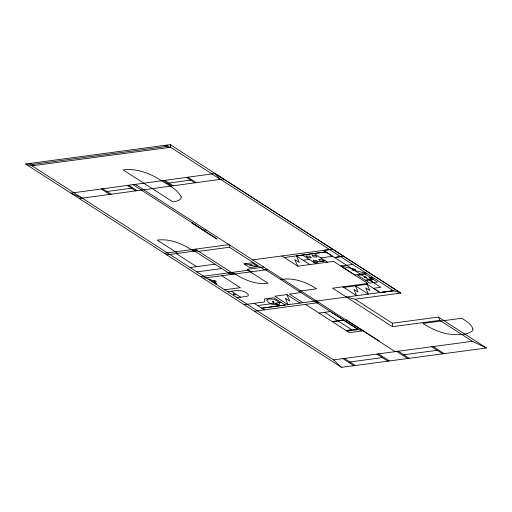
<?xml version="1.0" encoding="UTF-8"?>
<svg xmlns="http://www.w3.org/2000/svg" width="512" height="512" viewBox="0 0 512 512"><rect width="100%" height="100%" fill="white"/><g stroke="black" fill="none" stroke-linecap="round" stroke-linejoin="round"><path stroke-width="0.77" d="M355.059 299.219L400.845 293.094L215.072 173.504L70.88 193.114L82.31 198.138L333.562 359.878L341.562 367.354L486.4 347.981L438.368 317.062L392.339 323.219L355.059 299.219L346.362 297.062M106.931 191.501L131.501 188.16M168.915 183.072L190.579 180.128M82.31 198.138L220.531 179.347L393.581 290.746L400.845 293.094L170.272 144.646L25.6 163.994L341.562 367.354M340.602 256.634L334.477 257.472L343.61 256.25M32.269 164.442L166.624 146.47M25.6 163.994L32.032 165.811L170.56 147.277L220.435 179.386L223.584 178.963M79.264 198.541L82.259 198.138L32.032 165.811M206.266 230.022L203.917 230.336L132.973 184.666L135.322 184.352L395.187 351.635M164.365 253.286L228.966 244.634L229.414 247.251L264.39 269.766L267.386 269.363M166.778 254.842L197.702 250.707L195.29 249.152M231.008 274.47L192.282 249.542L198.714 251.354L229.414 247.251M190.099 267.52L214.918 264.211M252.659 259.885L332.634 249.184M329.638 249.581L323.507 250.406L380.832 287.309L373.453 288.294L380.045 292.55L393.581 290.746L316.576 301.03M284.275 257.504L325.882 251.936L332.666 256.314L320.794 257.901M486.4 347.981L472.41 341.306L439.859 320.346L392.397 326.694L332.614 288.192L367.872 283.475L333.574 261.395L297.843 266.176L294.701 259.514L299.283 262.458L296.358 255.904L325.882 251.936M244.006 263.885L252.102 262.803L257.837 266.496L249.741 267.578L244.006 263.885L252.23 265.011L249.76 265.344L257.837 266.496M196.858 271.872L221.67 268.557M303.11 260.25L309.248 259.43M263.834 267.078L247.2 269.306L251.098 271.814M200.614 276.627L248.589 270.202M313.837 262.381L325.357 260.838M203.098 278.221L267.731 269.587M208.454 279.264L209.67 279.104L212.973 281.229M209.184 279.738L210.406 279.571M211.757 281.389C214.637 279.642 219.411 282.259 212.371 281.786M352.73 264.454L340.909 266.035L354.669 274.893L366.49 273.312L351.744 269.92L355.763 269.382L340.934 266.054M214.918 283.424L216.16 283.277M215.699 283.93L216.915 283.763L213.594 281.626M280.768 279.558C293.389 277.267 306.093 281.99 316.557 288.8L298.816 291.174M224.723 289.773L240.314 287.686L221.811 275.77M227.904 291.782C234.502 290.694 243.52 288.717 248.442 294.778L247.962 295.872L246.586 296.384L237.075 297.69M300.979 292.57L289.51 294.099L302.861 302.694M343.757 287.424L367.206 284.282M244.166 304.659L264.461 301.946L264.461 298.957L273.811 297.709L285.21 305.056L261.702 308.198L316.358 300.89M257.613 305.568L281.126 302.426M254.368 311.226L318.989 302.579M319.008 313.088L330.394 311.52M345.965 319.962L346.464 319.898L379.776 341.344L379.277 341.408M346.061 330.515L357.434 328.998M347.027 331.162L358.541 329.619L362.899 330.848L349.357 332.659L332.301 321.664L343.674 320.141L358.413 329.638M333.562 359.878L472.41 341.306M349.862 361.971L382.419 357.619M403.725 354.765L437.184 350.291M393.581 290.746L380.045 292.55L366.285 283.686M220.403 179.36L215.072 173.504M228.544 272.89L234.022 274.086L198.714 251.354M166.4 145.165L169.843 147.379M164.902 145.363L168.346 147.578M314.131 253.626L327.507 262.234M187.846 177.21L196.307 182.637M354.56 285.261L368.32 294.118L365.677 287.859L369.805 290.515L367.136 284.237M186.349 177.408L194.81 182.842M302.637 255.162L316.013 263.77M296.358 255.904L309.824 264.576M342.829 286.822L356.595 295.686L353.952 289.427L358.08 292.083L355.411 285.805M433.178 346.554L444.179 353.632M431.686 346.752L442.682 353.83M164.685 180.358L173.146 185.792M281.907 255.974L297.843 266.176M163.194 180.557L171.654 185.99M398.227 351.226L409.222 358.31M396.73 351.424L407.725 358.502M265.357 269.632L358.541 329.619M330.381 311.565L343.565 320.051L332.192 321.568L305.549 304.384M128.762 185.242L137.222 190.675M127.27 185.446L135.731 190.874M324.698 312.326L337.875 320.806M337.984 320.902L351.744 329.76M300.013 303.078L286.842 294.598L274.861 296.198L288.032 304.678L285.306 298.253L289.786 301.133L286.822 294.598M378.419 353.875L389.414 360.954M247.917 270.291L268.07 283.264C255.283 284.954 242.874 279.379 232.518 272.352M376.922 354.074L387.923 361.158M102.701 188.787L111.162 194.214M101.21 188.986L109.67 194.419M193.696 251.245C183.085 244.058 170.381 238.381 157.293 240.109L177.875 253.357M344.365 358.432L355.366 365.51M342.867 358.63L353.862 365.709M254.131 303.328L264.333 309.894M176.23 253.581L196.55 266.662M231.494 291.302L240.659 297.21M30.547 163.334L33.984 165.549M213.35 281.178L213.971 281.574M29.05 163.533L32.486 165.747M438.368 317.062L439.859 320.346M170.272 144.646L170.56 147.277M392.339 323.219L392.397 326.694M181.19 196.755L180.934 198.547C179.04 200.96 175.782 201.434 172.928 201.901L123.13 169.926C134.784 168.352 146.47 172.07 156.582 177.69C165.069 183.456 176.026 187.501 181.19 196.755M472.934 328.819L472.659 330.611C465.92 336.006 455.84 334.758 447.731 333.946C438.835 332.23 430.522 328.307 422.938 323.45L461.926 318.234C466.029 321.158 471.046 323.878 472.934 328.819M306.554 255.93L306.682 256.672L308.109 257.594L311.174 257.946L311.046 257.203L309.619 256.282L306.554 255.93M312.294 255.162L312.422 255.904L313.85 256.826L316.922 257.178L316.794 256.429L315.366 255.514L312.294 255.162M313.229 260.23L313.357 260.973L314.784 261.894L317.856 262.24L317.728 261.498L316.301 260.582L313.229 260.23M318.976 259.462L319.098 260.205L320.525 261.126L323.597 261.472L323.469 260.73L322.042 259.814L318.976 259.462M267.226 299.45L266.752 300.282C269.018 304.237 275.098 305.76 279.302 304.442L279.77 303.61C277.51 299.654 271.43 298.131 267.226 299.45M366.035 277.414L364.826 277.069L366.035 277.414M366.496 277.542C363.974 278.355 364.314 275.36 366.496 277.542M372.787 281.594C370.272 282.406 370.605 279.411 372.787 281.594M371.2 281.011L372.333 281.466L371.2 281.011M272.442 301.51C272.902 303.418 275.699 301.472 272.442 301.51M272.794 301.696L273.83 302.086L272.794 301.696M192.333 222.963L191.834 223.034L216.582 238.963L217.082 238.893L192.333 222.963M210.246 279.859L209.85 279.699L210.246 279.859M215.296 283.11L215.539 283.341L215.296 283.11M365.286 274.266L357.626 275.29L365.139 280.122L372.8 279.098L365.286 274.266M233.856 293.99L233.254 294.067L235.315 294.925L233.856 293.99M371.744 277.542L368.954 277.914L370.33 278.797L373.12 278.426L371.744 277.542M373.427 279.488L365.766 280.512L369.824 283.13L377.485 282.106L373.427 279.488M276.474 303.546L275.27 303.706L278.08 305.51L279.277 305.35L276.474 303.546M215.93 281.792L214.086 280.595L215.942 281.779"/></g></svg>
